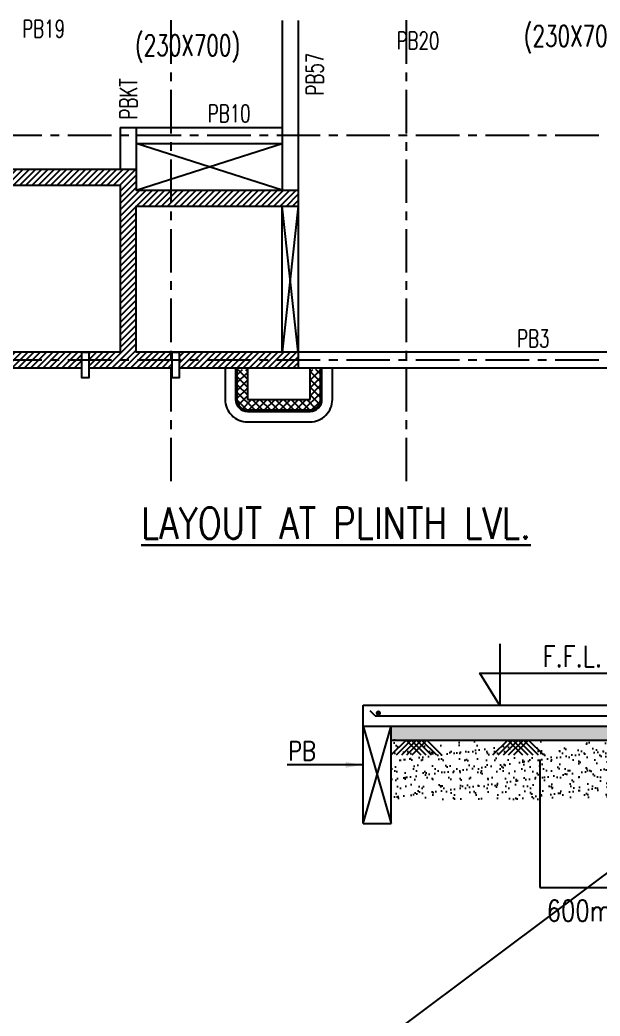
# Model space of a CAD drawing. Header units: millimetres. Extents: x 2659630 to 6742168, y -2425387 to -732288.
# Drawn here: x 2915484 to 2923819, y -929941 to -915622 of the extents above; entities that cross this region are included whole.
import ezdxf
from ezdxf.enums import TextEntityAlignment as Align

# ---------------------------------------------------------------- set-up
doc = ezdxf.new("R2010")
doc.units = ezdxf.units.MM
doc.linetypes.add('CENTER', pattern=[2, 1.25, -0.25, 0.25, -0.25])
for name, color, linetype in [('LEVEL SECTION', 3, 'Continuous'), ('R.C.C. STRUCTURE', 4, 'Continuous'), ('S-BEAM NO', 3, 'Continuous'), ('S-BEAM OUTER', 4, 'Continuous'), ('S-COLUMN', 1, 'Continuous'), ('S-COLUMN HATCH', 8, 'Continuous'), ('S-COLUMN SIZES', 2, 'Continuous'), ('S-DIM-1', 5, 'Continuous'), ('S-GRIDE LINE', 8, 'CENTER'), ('S-PCC', 9, 'Continuous'), ('S-REINFORCEMENT', 6, 'Continuous'), ('S-TEXT-1', 4, 'Continuous'), ('S-TITIL', 6, 'Continuous'), ('STEEL PLATE', 3, 'Continuous')]:
    doc.layers.add(name, color=color, linetype=linetype)
doc.styles.add('ROMANS', font='r.shx', dxfattribs={"width": 0.7})
doc.dimstyles.new('INT1', dxfattribs={"dimtxt": 250, "dimasz": 250, "dimexe": 60, "dimexo": 60, "dimgap": 75, "dimtad": 1, "dimdec": 0, "dimzin": 0, "dimdsep": 46, "dimtxsty": 'ROMANS', "dimcen": -250, "dimclrd": 5, "dimclre": 5, "dimclrt": 4, "dimadec": 0, "dimazin": 0, "dimtfac": 1, "dimtdec": 0, "dimtix": 1, "dimtofl": 0, "dimtmove": 2, "dimatfit": 3, "dimfxl": 1, "dimtolj": 1, "dimtzin": 0, "dimarcsym": 0})
pattern_1 = [(225, (-510588.11, -151994.77), (44.9012806, -44.9012806), [])]
pattern_2 = [(45, (-306442.68, -157753.095), (-56.1266008, 56.1266008), []), (135, (-306442.68, -157753.095), (-56.1266008, -56.1266008), [])]

msp = doc.modelspace()

# ---------------------------------------------------------------- hatches: boundary and pattern name
at = {"layer": 'S-BEAM OUTER', "ltscale": 2500}
h = msp.add_hatch(dxfattribs=at)
h.set_pattern_fill('ANSI37', color=256, scale=25, style=0)
h.set_pattern_definition(pattern_2)
h.paths.add_polyline_path([(2918602.836, -921078.963), (2918602.836, -920854.167, 0.413814008), (2918752.836, -921003.963), (2918752.836, -921078.963), (2919652.837, -921078.964), (2919652.837, -920648.963), (2919802.837, -920648.963), (2919802.837, -921078.964, -0.414213562), (2919652.837, -921228.964), (2918752.837, -921228.964, -0.000000305), (2918752.836, -921228.964, -0.198911696), (2918646.77, -921185.03, -0.1989124), (2918602.836, -921078.963)])
h.paths.add_polyline_path([(2918602.836, -920648.963), (2918752.836, -920648.963), (2918752.836, -921003.963, -0.413814008), (2918602.836, -920854.167), (2918602.836, -920853.963)])
h = msp.add_hatch(dxfattribs=at)
h.set_pattern_fill('ANSI37', color=256, scale=25, style=0)
h.set_pattern_definition(pattern_2)
h.paths.add_polyline_path([(2918602.836, -921078.963), (2918602.836, -920854.167, 0.413814008), (2918752.836, -921003.963), (2918752.836, -921078.963), (2919652.837, -921078.964), (2919652.837, -920648.963), (2919802.837, -920648.963), (2919802.837, -921078.964, -0.414213562), (2919652.837, -921228.964), (2918752.837, -921228.964, -0.000000305), (2918752.836, -921228.964, -0.198911696), (2918646.77, -921185.03, -0.1989124), (2918602.836, -921078.963)])
h.paths.add_polyline_path([(2918602.836, -920648.963), (2918752.836, -920648.963), (2918752.836, -921003.963, -0.413814008), (2918602.836, -920854.167), (2918602.836, -920853.963)])
h = msp.add_hatch(dxfattribs=at)
h.set_pattern_fill('ANSI37', color=256, scale=25, style=0)
h.set_pattern_definition(pattern_2)
h.paths.add_polyline_path([(2918602.836, -921078.963), (2918602.836, -920854.167, 0.413814008), (2918752.836, -921003.963), (2918752.836, -921078.963), (2919652.837, -921078.964), (2919652.837, -920648.963), (2919802.837, -920648.963), (2919802.837, -921078.964, -0.414213562), (2919652.837, -921228.964), (2918752.837, -921228.964, -0.000000305), (2918752.836, -921228.964, -0.198911696), (2918646.77, -921185.03, -0.1989124), (2918602.836, -921078.963)])
h.paths.add_polyline_path([(2918602.836, -920648.963), (2918752.836, -920648.963), (2918752.836, -921003.963, -0.413814008), (2918602.836, -920854.167), (2918602.836, -920853.963)])
at = {"layer": 'S-COLUMN HATCH'}
h = msp.add_hatch(dxfattribs=at)
h.set_pattern_fill('ANSI31', color=8, scale=20, angle=180)
h.set_pattern_definition(pattern_1)
h.paths.add_polyline_path([(2914042.837, -917998.963), (2914042.837, -917768.963), (2914272.832, -917768.963), (2916922.832, -917768.963), (2917152.837, -917768.963), (2917152.837, -918068.963), (2919252.837, -918068.963), (2919252.837, -918068.963), (2919482.837, -918068.963), (2919482.837, -918298.963), (2919252.837, -918298.963), (2917152.837, -918298.963), (2917152.837, -920398.963), (2917672.836, -920398.963), (2917672.836, -920628.963), (2916472.836, -920628.963), (2916472.836, -920398.963), (2916922.837, -920398.963), (2916922.837, -917998.963), (2914272.837, -917998.963)])
h.paths.add_polyline_path([(2914042.837, -920628.963), (2914050.837, -920628.963), (2914200.837, -920628.963), (2915100.838, -920628.963), (2915250.838, -920628.963), (2915270.838, -920628.963), (2916372.836, -920628.963), (2916372.836, -920398.963), (2914272.837, -920398.963), (2914042.837, -920398.963)])
h.paths.add_polyline_path([(2917772.836, -920398.963), (2919252.837, -920398.963), (2919482.837, -920398.963), (2919482.837, -920628.402), (2919482.837, -920628.963), (2918752.836, -920628.963), (2918602.836, -920628.963), (2918582.836, -920628.963), (2917772.836, -920628.963)])
h = msp.add_hatch(dxfattribs=at)
h.set_pattern_fill('ANSI31', color=8, scale=20, angle=180)
h.set_pattern_definition(pattern_1)
h.paths.add_polyline_path([(2914042.837, -917998.963), (2914042.837, -917768.963), (2914272.832, -917768.963), (2916922.832, -917768.963), (2917152.837, -917768.963), (2917152.837, -918068.963), (2919252.837, -918068.963), (2919252.837, -918068.963), (2919482.837, -918068.963), (2919482.837, -918298.963), (2919252.837, -918298.963), (2917152.837, -918298.963), (2917152.837, -920398.963), (2917672.836, -920398.963), (2917672.836, -920628.963), (2916472.836, -920628.963), (2916472.836, -920398.963), (2916922.837, -920398.963), (2916922.837, -917998.963), (2914272.837, -917998.963)])
h.paths.add_polyline_path([(2914042.837, -920628.963), (2914050.837, -920628.963), (2914200.837, -920628.963), (2915100.838, -920628.963), (2915250.838, -920628.963), (2915270.838, -920628.963), (2916372.836, -920628.963), (2916372.836, -920398.963), (2914272.837, -920398.963), (2914042.837, -920398.963)])
h.paths.add_polyline_path([(2917772.836, -920398.963), (2919252.837, -920398.963), (2919482.837, -920398.963), (2919482.837, -920628.402), (2919482.837, -920628.963), (2918752.836, -920628.963), (2918602.836, -920628.963), (2918582.836, -920628.963), (2917772.836, -920628.963)])
h = msp.add_hatch(dxfattribs=at)
h.set_pattern_fill('ANSI31', color=8, scale=20, angle=180)
h.set_pattern_definition(pattern_1)
h.paths.add_polyline_path([(2914042.837, -917998.963), (2914042.837, -917768.963), (2914272.832, -917768.963), (2916922.832, -917768.963), (2917152.837, -917768.963), (2917152.837, -918068.963), (2919252.837, -918068.963), (2919252.837, -918068.963), (2919482.837, -918068.963), (2919482.837, -918298.963), (2919252.837, -918298.963), (2917152.837, -918298.963), (2917152.837, -920398.963), (2917672.836, -920398.963), (2917672.836, -920628.963), (2916472.836, -920628.963), (2916472.836, -920398.963), (2916922.837, -920398.963), (2916922.837, -917998.963), (2914272.837, -917998.963)])
h.paths.add_polyline_path([(2914042.837, -920628.963), (2914050.837, -920628.963), (2914200.837, -920628.963), (2915100.838, -920628.963), (2915250.838, -920628.963), (2915270.838, -920628.963), (2916372.836, -920628.963), (2916372.836, -920398.963), (2914272.837, -920398.963), (2914042.837, -920398.963)])
h.paths.add_polyline_path([(2917772.836, -920398.963), (2919252.837, -920398.963), (2919482.837, -920398.963), (2919482.837, -920628.402), (2919482.837, -920628.963), (2918752.836, -920628.963), (2918602.836, -920628.963), (2918582.836, -920628.963), (2917772.836, -920628.963)])
at = {"layer": 'S-PCC'}
h = msp.add_hatch(dxfattribs=at)
h.set_pattern_fill('AR-CONC', color=256, scale=80, style=0)
h.set_pattern_definition([(50, (2415736.2, -440963.6), (573.80815, -50.2017), [60, -660]), (355, (2415736.2, -440963.6), (-111.00107, 601.7537), [48, -528]), (100.4514, (2415784, -440967.77), (462.8075, 551.55163), [50.99215, -560.9137]), (46.1842, (2415736.2, -440803.6), (853.79284, -132.4152), [90, -990]), (96.6356, (2415807.35, -440814.6), (747.7302, 779.2943), [76.4882, -841.3704]), (351.1842, (2415736.2, -440803.6), (747.7296, 779.2949), [72, -792]), (21, (2415816.2, -440843.6), (477.52564, -322.0951), [60, -660]), (326, (2415816.2, -440843.6), (194.65227, 580.12004), [48, -528]), (71.4514, (2415856, -440870.4), (672.1781, 258.0244), [50.99215, -560.9137]), (37.5, (2415736.2, -440963.58), (9.727884, 266.315083), [0, -521.6, 0, -536, 0, -530]), (7.5, (2415736.2, -440963.58), (210.45563, 315.52937), [0, -305.6, 0, -509.6, 0, -202]), (327.5, (2415557.8, -440963.58), (427.05795, -18.0439), [0, -200, 0, -624, 0, -828]), (317.5, (2415477.8, -440963.6), (466.54894, 80.08399), [0, -260, 0, -414.4, 0, -588])])
h.paths.add_polyline_path([(2920815.941, -925973.152), (2948075.941, -925973.152), (2948075.941, -925773.152), (2920815.941, -925773.152)])
at = {"layer": 'S-TEXT-1'}
h = msp.add_hatch(dxfattribs=at)
h.set_pattern_fill('AR-SAND', color=8, scale=100)
h.set_pattern_definition([(37.5, (2774137.8, -599679.57), (-6.299336, 192.68238), [0, -152, 0, -170, 0, -162.5]), (7.5, (2774137.8, -599679.57), (176.97767, 282.2146), [0, -82, 0, -137, 0, -52.5]), (327.5, (2774014.8, -599679.57), (311.41419, 0.565905), [0, -50, 0, -180, 0, -235]), (317.5, (2774014.8, -599679.57), (300.61266, 87.76756), [0, -25, 0, -118, 0, -135])])
h.paths.add_polyline_path([(2920815.941, -926049.355), (2920815.941, -926826.73), (2926658.042, -926826.73), (2926658.042, -926314.123), (2926491.678, -926314.123), (2926824.406, -926111.437), (2926658.042, -926111.437), (2926658.042, -925939.705), (2926594.689, -926086.73), (2926494.255, -926086.73), (2926426.248, -925939.705), (2926362.895, -926086.73), (2926262.461, -926086.73), (2926194.454, -925939.705), (2926131.101, -926086.73), (2926087.085, -926086.73), (2926124.585, -926124.23), (2926012.085, -926236.73), (2925862.085, -926086.73), (2925798.873, -926086.73), (2925730.866, -925939.705), (2925667.513, -926086.73), (2925567.079, -926086.73), (2925499.072, -925939.705), (2925435.719, -926086.73), (2925335.284, -926086.73), (2925267.277, -925939.705), (2925203.924, -926086.73), (2925103.49, -926086.73), (2925035.483, -925939.705), (2924972.13, -926086.73), (2924871.696, -926086.73), (2924803.689, -925939.705), (2924740.336, -926086.73), (2924639.902, -926086.73), (2924571.895, -925939.705), (2924508.542, -926086.73), (2924468.725, -926086.73), (2924318.725, -926236.73), (2924206.225, -926124.23), (2924243.725, -926086.73), (2924176.314, -926086.73), (2924108.307, -925939.705), (2924044.954, -926086.73), (2923944.52, -926086.73), (2923876.513, -925939.705), (2923813.16, -926086.73), (2923712.725, -926086.73), (2923644.718, -925939.705), (2923581.365, -926086.73), (2923480.931, -926086.73), (2923412.924, -925939.705), (2923349.571, -926086.73), (2923249.137, -926086.73), (2923181.13, -925939.705), (2923117.777, -926086.73), (2923017.343, -926086.73), (2922949.336, -925939.705), (2922885.983, -926086.73), (2922792.299, -926086.73), (2922642.299, -926236.73), (2922529.799, -926124.23), (2922567.299, -926086.73), (2922553.755, -926086.73), (2922485.748, -925939.705), (2922422.395, -926086.73), (2922321.961, -926086.73), (2922253.954, -925939.705), (2922190.601, -926086.73), (2922090.166, -926086.73), (2922022.159, -925939.705), (2921958.806, -926086.73), (2921858.372, -926086.73), (2921790.365, -925939.705), (2921727.012, -926086.73), (2921626.578, -926086.73), (2921558.571, -925939.705), (2921495.218, -926086.73), (2921394.784, -926086.73), (2921326.777, -925939.705), (2921263.424, -926086.73), (2921256.124, -926086.73), (2921293.624, -926124.23), (2921181.124, -926236.73), (2921031.124, -926086.73), (2920931.196, -926086.73), (2920863.189, -925939.705)])

# ---------------------------------------------------------------- linework, layer by layer
at = {"layer": 'LEVEL SECTION'}
msp.add_lwpolyline([(2922377.751, -924588.262), (2922377.751, -925476.629), (2922090.259, -925010.19), (2924594.029, -925010.19)], dxfattribs=at)
at = {"layer": 'R.C.C. STRUCTURE'}
for p, q in [((2920415.941, -925473.152), (2948475.941, -925473.152)), ((2920415.941, -925773.152), (2920415.941, -925473.152)), ((2920415.941, -925773.152), (2920815.941, -925773.152)), ((2920415.941, -927173.152), (2920415.941, -925773.152)), ((2920815.941, -925773.152), (2948475.941, -925773.152)), ((2920815.941, -927173.152), (2920815.941, -925773.152)), ((2920815.941, -925973.152), (2948075.941, -925973.152)), ((2920415.941, -927173.152), (2920815.941, -927173.152))]:
    msp.add_line(p, q, dxfattribs=at)
at = {"layer": 'R.C.C. STRUCTURE', "color": 8}
for p, q in [((2920415.941, -925773.152), (2920815.941, -927173.152)), ((2920415.941, -927173.152), (2920815.941, -925773.152))]:
    msp.add_line(p, q, dxfattribs=at)
at = {"layer": 'S-BEAM OUTER'}
for p, q in [((2919252.838, -915630.655, -0.178), (2919252.837, -918068.963, -0.002)), ((2919252.838, -915630.655, -0.178), (2919252.837, -918068.963, -0.002)), ((2919252.838, -915630.655, -0.178), (2919252.837, -918068.963, -0.002)), ((2919482.836, -915630.655, -0.013), (2919482.837, -918068.963)), ((2919482.836, -915630.655, -0.013), (2919482.837, -918068.963)), ((2919482.836, -915630.655, -0.013), (2919482.837, -918068.963)), ((2916922.832, -917168.961, 0.007), (2919252.837, -917168.962, -0.067)), ((2916922.832, -917168.961, 0), (2916922.832, -917768.965, 0)), ((2916922.832, -917168.961, 0.007), (2919252.837, -917168.962, -0.067)), ((2916922.832, -917168.961, 0), (2916922.832, -917768.965, 0)), ((2916922.832, -917168.961, 0.007), (2919252.837, -917168.962, -0.067)), ((2916922.832, -917168.961, 0), (2916922.832, -917768.965, 0)), ((2917152.832, -917169.012, -0.061), (2917152.832, -917768.965, 0)), ((2917152.832, -917169.012, -0.061), (2917152.832, -917768.965, 0)), ((2917152.832, -917169.012, -0.061), (2917152.832, -917768.965, 0)), ((2917152.832, -917398.962, 0.006), (2919252.837, -917398.963)), ((2917152.832, -917398.962, 0.006), (2919252.837, -917398.963)), ((2917152.832, -917398.962, 0.006), (2919252.837, -917398.963))]:
    msp.add_line(p, q, dxfattribs=at)
at = {"layer": 'S-BEAM OUTER', "ltscale": 2500}
for p, q in [((2919252.837, -918068.963), (2917152.837, -917398.963)), ((2917152.837, -918068.963), (2919252.837, -917398.963)), ((2919252.837, -918068.963), (2917152.837, -917398.963)), ((2917152.837, -918068.963), (2919252.837, -917398.963)), ((2919252.837, -918068.963), (2917152.837, -917398.963)), ((2917152.837, -918068.963), (2919252.837, -917398.963)), ((2918752.836, -920628.963), (2918752.836, -921078.963)), ((2918752.836, -920628.963), (2918752.836, -921078.963)), ((2918752.836, -920628.963), (2918752.836, -921078.963)), ((2919652.837, -921078.963), (2919652.837, -920628.963)), ((2919652.837, -921078.963), (2919652.837, -920628.963)), ((2919652.837, -921078.963), (2919652.837, -920628.963)), ((2918752.836, -921078.963), (2919652.837, -921078.963)), ((2918752.836, -921078.963), (2919652.837, -921078.963)), ((2918752.836, -921078.963), (2919652.837, -921078.963))]:
    msp.add_line(p, q, dxfattribs=at)
at = {"layer": 'S-BEAM OUTER', "extrusion": (-3.54727e-08, -1.28399e-09, 1)}
for p, q in [((2924687.383, -920398.669, -0.031), (2919468.232, -920398.402, -0.06)), ((2924687.383, -920398.669, -0.031), (2919468.232, -920398.402, -0.06)), ((2924687.383, -920398.669, -0.031), (2919468.232, -920398.402, -0.06)), ((2930762.837, -920628.402, 0.001), (2919468.232, -920628.402, -0.06)), ((2930762.837, -920628.402, 0.001), (2919468.232, -920628.402, -0.06)), ((2931062.837, -920628.402, 0.002), (2919468.232, -920628.402, -0.06))]:
    msp.add_line(p, q, dxfattribs=at)
at = {"layer": 'S-BEAM OUTER', "ltscale": 2500}
for points in [[(2918432.836, -920628.962), (2918432.836, -921078.963, 0.198911821), (2918526.561, -921305.236, 0.198913074), (2918752.836, -921398.963), (2919652.837, -921398.963, 0.198912367), (2919879.111, -921305.237, 0.198912367), (2919972.837, -921078.963), (2919972.837, -920628.963)], [(2918582.836, -920628.963), (2918582.836, -921078.963, 0.198911468), (2918632.627, -921199.171, 0.198913427), (2918752.836, -921248.963), (2919652.837, -921248.963, 0.198912367), (2919773.045, -921199.171, 0.198912367), (2919822.837, -921078.963), (2919822.837, -920628.963)], [(2918582.836, -920628.963), (2918582.836, -921078.963, 0.198911468), (2918632.627, -921199.171, 0.198913427), (2918752.836, -921248.963), (2919652.837, -921248.963, 0.198912367), (2919773.045, -921199.171, 0.198912367), (2919822.837, -921078.963), (2919822.837, -920628.963)], [(2918582.836, -920628.963), (2918582.836, -921078.963, 0.198911468), (2918632.627, -921199.171, 0.198913427), (2918752.836, -921248.963), (2919652.837, -921248.963, 0.198912367), (2919773.045, -921199.171, 0.198912367), (2919822.837, -921078.963), (2919822.837, -920628.963)], [(2918602.836, -920628.963), (2918602.836, -921078.963, 0.198912689), (2918646.77, -921185.029, 0.198912046), (2918752.836, -921228.963), (2919652.837, -921228.963, 0.198912367), (2919758.903, -921185.029, 0.198912367), (2919802.837, -921078.963), (2919802.837, -920628.963)], [(2918602.836, -920628.963), (2918602.836, -921078.963, 0.198912689), (2918646.77, -921185.029, 0.198912046), (2918752.836, -921228.963), (2919652.837, -921228.963, 0.198912367), (2919758.903, -921185.029, 0.198912367), (2919802.837, -921078.963), (2919802.837, -920628.963)], [(2918602.836, -920628.963), (2918602.836, -921078.963, 0.198912689), (2918646.77, -921185.029, 0.198912046), (2918752.836, -921228.963), (2919652.837, -921228.963, 0.198912367), (2919758.903, -921185.029, 0.198912367), (2919802.837, -921078.963), (2919802.837, -920628.963)]]:
    msp.add_lwpolyline(points, format="xyb", dxfattribs=at)
at = {"layer": 'S-COLUMN', "color": 1}
for p, q in [((2919482.837, -920398.963), (2919252.837, -918298.963)), ((2919482.837, -918298.963), (2919252.837, -920398.963)), ((2919482.837, -918298.963), (2919252.837, -920398.963)), ((2919482.837, -920398.963), (2919252.837, -918298.963)), ((2919482.837, -920398.963), (2919252.837, -918298.963)), ((2919482.837, -918298.963), (2919252.837, -920398.963)), ((2919252.837, -920398.963), (2919252.837, -918298.963)), ((2919252.837, -920398.963), (2919252.837, -918298.963)), ((2919252.837, -920398.963), (2919252.837, -918298.963))]:
    msp.add_line(p, q, dxfattribs=at)
for points in [[(2914042.837, -917768.963), (2917152.837, -917768.963), (2917152.837, -918068.963), (2919482.837, -918068.963), (2919482.837, -920628.963), (2917772.836, -920628.963), (2917772.836, -920768.463), (2917672.836, -920768.463), (2917672.836, -920628.963), (2916472.836, -920628.963), (2916472.836, -920768.463), (2916372.836, -920768.463), (2916372.836, -920628.963), (2914042.837, -920628.963), (2914042.837, -917768.963)], [(2914042.837, -917768.963), (2917152.837, -917768.963), (2917152.837, -918068.963), (2919482.837, -918068.963), (2919482.837, -920628.963), (2917772.836, -920628.963), (2917772.836, -920768.463), (2917672.836, -920768.463), (2917672.836, -920628.963), (2916472.836, -920628.963), (2916472.836, -920768.463), (2916372.836, -920768.463), (2916372.836, -920628.963), (2914042.837, -920628.963), (2914042.837, -917768.963)], [(2914042.837, -917768.963), (2917152.837, -917768.963), (2917152.837, -918068.963), (2919482.837, -918068.963), (2919482.837, -920628.963), (2917772.836, -920628.963), (2917772.836, -920768.463), (2917672.836, -920768.463), (2917672.836, -920628.963), (2916472.836, -920628.963), (2916472.836, -920768.463), (2916372.836, -920768.463), (2916372.836, -920628.963), (2914042.837, -920628.963), (2914042.837, -917768.963)], [(2914042.837, -917998.963), (2916922.837, -917998.963), (2916922.837, -920398.963), (2914042.837, -920398.963)], [(2914042.837, -917998.963), (2916922.837, -917998.963), (2916922.837, -920398.963), (2914042.837, -920398.963)], [(2914042.837, -917998.963), (2916922.837, -917998.963), (2916922.837, -920398.963), (2914042.837, -920398.963)], [(2919482.837, -920398.963), (2917152.837, -920398.963), (2917152.837, -918298.963), (2919482.837, -918298.963)], [(2919482.837, -920398.963), (2917152.837, -920398.963), (2917152.837, -918298.963), (2919482.837, -918298.963)], [(2919482.837, -920398.963), (2917152.837, -920398.963), (2917152.837, -918298.963), (2919482.837, -918298.963)]]:
    msp.add_lwpolyline(points, dxfattribs=at)
for points in [[(2916372.836, -920398.963), (2916472.836, -920398.963), (2916472.836, -920768.463), (2916372.836, -920768.463)], [(2916372.836, -920398.963), (2916472.836, -920398.963), (2916472.836, -920768.463), (2916372.836, -920768.463)], [(2916372.836, -920398.963), (2916472.836, -920398.963), (2916472.836, -920768.463), (2916372.836, -920768.463)], [(2917672.836, -920398.963), (2917772.836, -920398.963), (2917772.836, -920768.463), (2917672.836, -920768.463)], [(2917672.836, -920398.963), (2917772.836, -920398.963), (2917772.836, -920768.463), (2917672.836, -920768.463)], [(2917672.836, -920398.963), (2917772.836, -920398.963), (2917772.836, -920768.463), (2917672.836, -920768.463)]]:
    msp.add_lwpolyline(points, close=True, dxfattribs=at)
at = {"layer": 'S-COLUMN HATCH', "ltscale": 2500}
msp.add_line((2966474.009, -896011.393), (2869024.823, -968991.897), dxfattribs=at)
at = {"layer": 'S-GRIDE LINE', "ltscale": 500}
for p, q in [((2917657.837, -922252.802), (2917657.837, -902931.126)), ((2917657.837, -922252.802), (2917657.837, -902931.126)), ((2917657.837, -922252.802), (2917657.837, -902931.126)), ((2921037.837, -922252.802), (2921037.837, -902931.126)), ((2921037.837, -922252.802), (2921037.837, -902931.126)), ((2921037.837, -922252.802), (2921037.837, -902931.126)), ((2946799.598, -917283.963), (2894308.9, -917283.963)), ((2946799.598, -917283.963), (2894308.9, -917283.963)), ((2946799.598, -917283.963), (2894308.9, -917283.963)), ((2946799.598, -920513.963), (2894308.9, -920513.963)), ((2946799.598, -920513.963), (2894308.9, -920513.963)), ((2946799.598, -920513.963), (2894308.9, -920513.963))]:
    msp.add_line(p, q, dxfattribs=at)
at = {"layer": 'S-PCC'}
for points in [[(2920818.992, -926188.122), (2921031.124, -925975.99), (2921243.256, -926188.122)], [(2920893.992, -926188.122), (2921106.124, -925975.99), (2921318.256, -926188.122)], [(2920968.992, -926188.122), (2921181.124, -925975.99), (2921393.256, -926188.122)], [(2921043.992, -926188.122), (2921256.124, -925975.99), (2921468.256, -926188.122)], [(2921118.992, -926188.122), (2921331.124, -925975.99), (2921543.256, -926188.122)], [(2922280.167, -926188.122), (2922492.299, -925975.99), (2922704.431, -926188.122)], [(2922355.167, -926188.122), (2922567.299, -925975.99), (2922779.431, -926188.122)], [(2922430.167, -926188.122), (2922642.299, -925975.99), (2922854.431, -926188.122)], [(2922505.167, -926188.122), (2922717.299, -925975.99), (2922929.431, -926188.122)], [(2922580.167, -926188.122), (2922792.299, -925975.99), (2923004.431, -926188.122)]]:
    msp.add_lwpolyline(points, dxfattribs=at)
at = {"layer": 'S-REINFORCEMENT'}
for q in [(2920515.941, -925552.441), (2948305.23, -925623.152)]:
    msp.add_line((2920586.652, -925623.152), q, dxfattribs=at)
at = {"layer": 'S-REINFORCEMENT', "const_width": 37.5}
msp.add_lwpolyline([(2920652.603, -925585.652, -1), (2920615.103, -925585.652, -1)], format="xyb", close=True, dxfattribs=at)

# ---------------------------------------------------------------- texts
at = {"layer": 'LEVEL SECTION', "style": 'ROMANS', "width": 0.8}
msp.add_text('F.F.L.', height=300, dxfattribs=at).set_placement((2922994.289, -924770.19), align=Align.MIDDLE_LEFT)
at = {"layer": 'S-BEAM NO', "style": 'ROMANS', "width": 0.7}
for s, p in [('PB19', (2915825.197, -915749.821, 0)), ('PB20', (2921203.611, -915920.045, -0.006)), ('PB10', (2918490.118, -916967.779, 0.003)), ('PB3', (2922860.116, -920201.138, -0.033))]:
    msp.add_text(s, height=250, dxfattribs=at).set_placement(p, align=Align.MIDDLE_CENTER)
for s, p in [('PB57', (2919720.432, -916402.33, -0.091)), ('PBKT', (2917044.142, -916758.575, -0.039))]:
    msp.add_text(s, height=250, rotation=90, dxfattribs=at).set_placement(p, align=Align.MIDDLE_CENTER)
at = {"layer": 'S-COLUMN SIZES', "lineweight": -2, "style": 'ROMANS', "width": 0.7}
for p in [(2923478.007, -915852.146, 0), (2917892.131, -915986.424, 0)]:
    msp.add_text('(230X700)', height=300, dxfattribs=at).set_placement(p, align=Align.MIDDLE_CENTER)
at = {"layer": 'S-DIM-1', "color": 4, "ltscale": 2500, "style": 'ROMANS', "width": 0.8}
msp.add_text('600mm (MIN.) THK. MURUM FILLING', height=300, rotation=359.9999954, dxfattribs=at).set_placement((2923052.757, -928424.679), align=Align.MIDDLE_LEFT)
at = {"layer": 'S-TEXT-1', "style": 'ROMANS', "width": 0.8}
msp.add_text('PB', height=275, dxfattribs=at).set_placement((2919338.352, -926129.379), align=Align.MIDDLE_LEFT)
at = {"layer": 'S-TITIL', "lineweight": 30, "style": 'ROMANS', "width": 0.8}
msp.add_text('%%uLAYOUT AT PLINTH LVL.', height=450, dxfattribs=at).set_placement((2917224.296, -923080.877))
msp.add_text('%%uLAYOUT AT PLINTH LVL.', height=450, dxfattribs=at).set_placement((2917224.296, -923080.877))
msp.add_text('%%uLAYOUT AT PLINTH LVL.', height=450, dxfattribs=at).set_placement((2917224.296, -923080.877))

# ---------------------------------------------------------------- leaders
at = {"layer": 'STEEL PLATE'}
for points, override in [([(2922952.757, -926254.117), (2922952.757, -928092.017), (2927912.966, -928092.017)], {"dimasz": 100, "dimtad": 0, "dimfxl": 60}), ([(2920415.941, -926329.379), (2919325.92, -926329.379)], {"dimgap": 75, "dimtad": 0, "dimfxl": 60, "dimarcsym": 1})]:
    msp.add_leader(points, dimstyle='INT1', override=override, dxfattribs=at)

doc.saveas('drawing.dxf')
